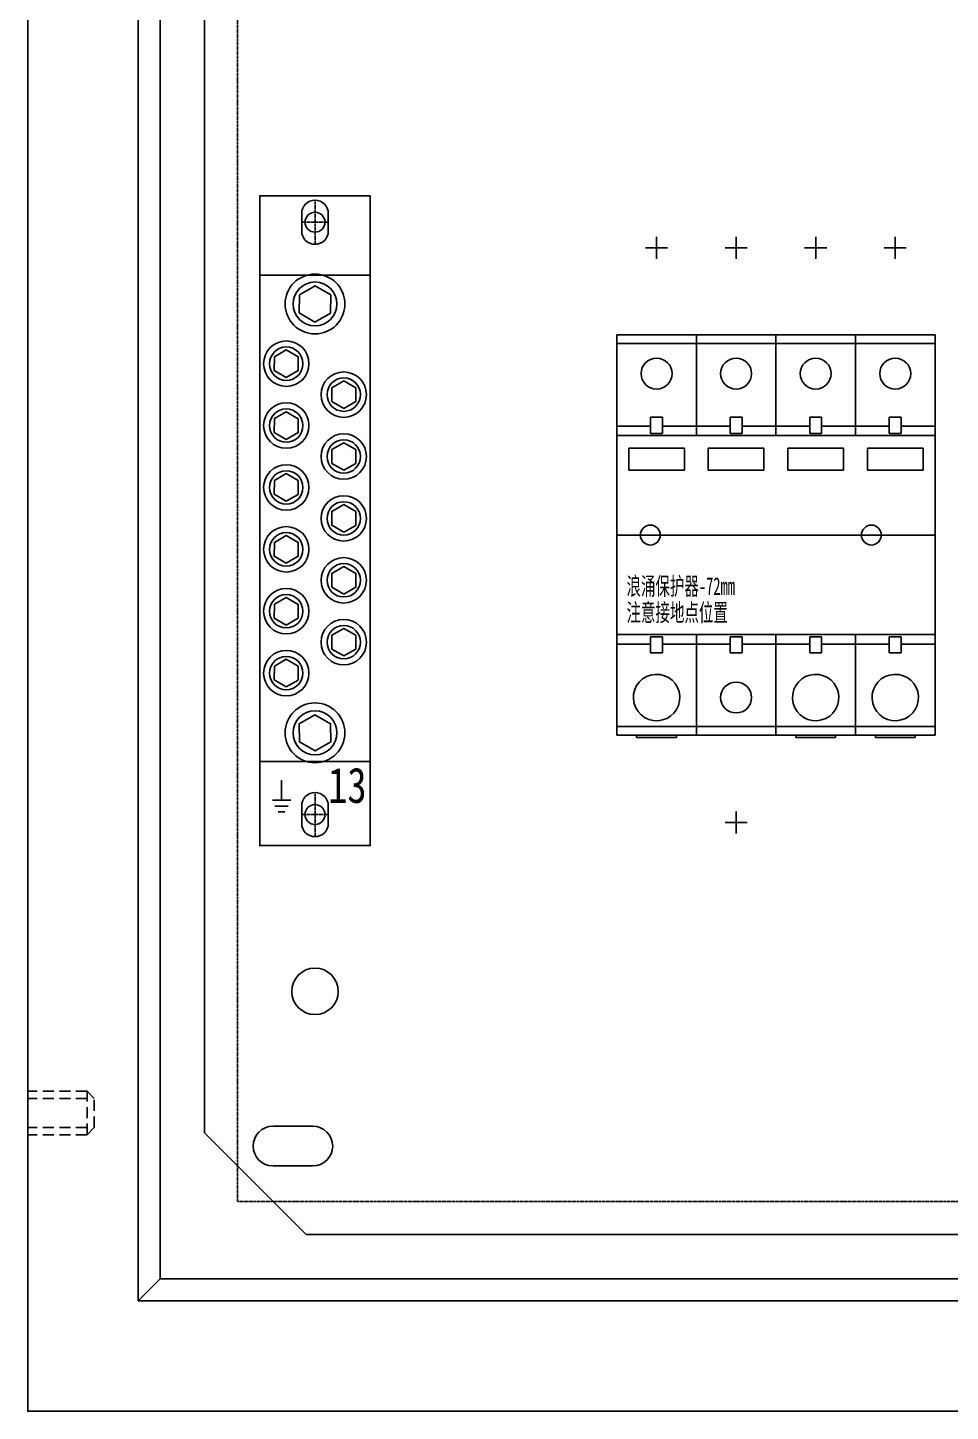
# Model space of a CAD drawing. Extents: x 1440227 to 1440827, y 413571 to 414771.
# Drawn here: x 1440226.7 to 1440435.4, y 413570.9 to 413883.9 of the extents above; entities that cross this region are included whole.
import ezdxf

# ---------------------------------------------------------------- set-up
doc = ezdxf.new("R2010")
doc.units = 0
doc.header["$MEASUREMENT"] = 0
for name, pattern in [('DASH', [0.35, 0.25, -0.1]), ('HIDDEN', [0.375, 0.25, -0.125]), ('LYJS-XX', [0.35, 0.25, -0.1])]:
    doc.linetypes.add(name, pattern=pattern)
for name, color, linetype in [('LY-JS-BJ', 7, 'Continuous'), ('LY-JS-YQJ', 7, 'Continuous'), ('布置图', 20, 'Continuous')]:
    doc.layers.add(name, color=color, linetype=linetype)
doc.styles.add('-宋体', font='', dxfattribs={"width": 0.65})
doc.styles.add('LY-SJ-元器件', font='', dxfattribs={"width": 0.6, "height": 4})
doc.styles.get('-宋体').set_extended_font_data('NSimSun')
doc.styles.get('LY-SJ-元器件').set_extended_font_data('SimSun')

# ---------------------------------------------------------------- blocks, each defined once
blk = doc.blocks.new('A$C7F2E4CF4')
at = {"layer": 'LY-JS-YQJ', "color": 1, "linetype": 'DASH'}
for p, q in [((0, 5), (0, -5)), ((-3, 0), (3, 0))]:
    blk.add_line(p, q, dxfattribs=at)
at = {"layer": 'LY-JS-YQJ', "color": 0, "linetype": 'ByBlock'}
blk.add_lwpolyline([(0, 5), (0, 5, -0.414214), (3, 2), (3, -2, -0.414214), (0, -5), (0, -5, -0.414214), (-3, -2), (-3, 2, -0.414214)], format="xyb", close=True, dxfattribs=at)
blk = doc.blocks.new('13位地排2021')
for p, q in [((12.5, 147), (12.5, 147)), ((12.5, 147), (16.12, 147)), ((12.5, 0), (12.5, 0))]:
    blk.add_line(p, q)
at = {"layer": 'LY-JS-YQJ', "color": 1, "linetype": 'ByBlock'}
for p, q in [((4.95, 14.76), (4.95, 10.28)), ((2.87, 10.28), (7.03, 10.28)), ((3.41, 8.93), (6.43, 8.93)), ((4.14, 7.58), (5.65, 7.58))]:
    blk.add_line(p, q, dxfattribs=at)
at = {"layer": 'LY-JS-YQJ', "color": 2, "linetype": 'ByBlock'}
blk.add_lwpolyline([(25, 147), (25, 0), (0, 0), (0, 147)], close=True, dxfattribs=at)
for points in [[(0, 129), (25, 129)], [(25, 19), (0, 19)]]:
    blk.add_lwpolyline(points, dxfattribs=at)
at = {"layer": 'LY-JS-YQJ', "color": 3}
for points in [[(12.49, 118.41), (8.94, 120.47), (8.96, 124.57), (12.51, 126.6), (16.06, 124.54), (16.04, 120.44)], [(5.99, 105.88), (3.29, 107.45), (3.3, 110.57), (6.01, 112.12), (8.71, 110.55), (8.7, 107.43)], [(18.99, 98.88), (16.29, 100.45), (16.3, 103.57), (19.01, 105.12), (21.71, 103.55), (21.7, 100.43)], [(5.99, 91.88), (3.29, 93.45), (3.3, 96.57), (6.01, 98.12), (8.71, 96.55), (8.7, 93.43)], [(18.99, 84.88), (16.29, 86.45), (16.3, 89.57), (19.01, 91.12), (21.71, 89.55), (21.7, 86.43)], [(5.99, 77.88), (3.29, 79.45), (3.3, 82.57), (6.01, 84.12), (8.71, 82.55), (8.7, 79.43)], [(18.99, 70.88), (16.29, 72.45), (16.3, 75.57), (19.01, 77.12), (21.71, 75.55), (21.7, 72.43)], [(5.99, 63.88), (3.29, 65.45), (3.3, 68.57), (6.01, 70.12), (8.71, 68.55), (8.7, 65.43)], [(18.99, 56.88), (16.29, 58.45), (16.3, 61.57), (19.01, 63.12), (21.71, 61.55), (21.7, 58.43)], [(5.99, 49.88), (3.29, 51.45), (3.3, 54.57), (6.01, 56.12), (8.71, 54.55), (8.7, 51.43)], [(18.99, 42.88), (16.29, 44.45), (16.3, 47.57), (19.01, 49.12), (21.71, 47.55), (21.7, 44.43)], [(5.99, 35.88), (3.29, 37.45), (3.3, 40.57), (6.01, 42.12), (8.71, 40.55), (8.7, 37.43)], [(12.49, 29.59), (8.94, 27.53), (8.96, 23.43), (12.51, 21.4), (16.06, 23.46), (16.04, 27.56)]]:
    blk.add_lwpolyline(points, close=True, dxfattribs=at)
for centre, radius in [((12.5, 122.51), 6.76), ((12.5, 122.51), 4.97), ((6, 109), 5.14), ((6, 109), 3.78), ((19, 102), 5.14), ((19, 102), 3.78), ((6, 95), 5.14), ((6, 95), 3.78), ((19, 88), 5.14), ((19, 88), 3.78), ((6, 81), 5.14), ((6, 81), 3.78), ((19, 74), 5.14), ((19, 74), 3.78), ((6, 67), 5.14), ((6, 67), 3.78), ((19, 60), 5.14), ((19, 60), 3.78), ((6, 53), 5.14), ((6, 53), 3.78), ((19, 46), 5.14), ((19, 46), 3.78), ((6, 39), 5.14), ((6, 39), 3.78), ((12.5, 25.49), 6.76), ((12.5, 25.49), 4.97)]:
    blk.add_circle(centre, radius, dxfattribs=at)
at = {"layer": 'LY-JS-YQJ', "color": 0}
for p in [(12.5, 141), (12.5, 7)]:
    blk.add_blockref('A$C7F2E4CF4', p, dxfattribs=at)
at = {"layer": 'LY-JS-YQJ', "color": 4, "style": '-宋体', "width": 0.8}
blk.add_text('13', height=8, dxfattribs=at).set_placement((15.47, 9.63))
blk = doc.blocks.new('浪涌保护器 72mm-2022.1')
at = {"color": 1, "linetype": 'ByBlock'}
for p, q in [((9, 67.5), (9, 62.5)), ((27, 67.5), (27, 62.5)), ((45, 67.5), (45, 62.5)), ((63, 67.5), (63, 62.5)), ((6.5, 65), (11.5, 65)), ((24.5, 65), (29.5, 65)), ((42.5, 65), (47.5, 65)), ((60.5, 65), (65.5, 65)), ((0, 0), (72, 0)), ((27, -62.5), (27, -67.5)), ((24.5, -65), (29.5, -65))]:
    blk.add_line(p, q, dxfattribs=at)
at = {"color": 0, "linetype": 'Continuous', "lineweight": 25}
for p, q in [((0, 43.3), (0, 45.3)), ((0, 45.3), (18, 45.3)), ((18, 45.3), (18, 22.5)), ((18, 45.3), (36, 45.3)), ((36, 45.3), (54, 45.3)), ((36, 45.3), (36, 22.5)), ((54, 45.3), (72, 45.3)), ((54, 45.3), (54, 22.5)), ((72, 45.3), (72, 43.3)), ((0, 43.3), (0, 22.5)), ((18, 43.3), (0, 43.3)), ((36, 43.3), (18, 43.3)), ((54, 43.3), (36, 43.3)), ((72, 43.3), (54, 43.3)), ((72, 43.3), (72, 22.5)), ((7.65, 23), (7.65, 26.65)), ((7.65, 26.65), (10.35, 26.65)), ((10.35, 26.65), (10.35, 23)), ((25.65, 26.65), (28.35, 26.65)), ((25.65, 23), (25.65, 26.65)), ((28.35, 26.65), (28.35, 23)), ((43.65, 23), (43.65, 26.65)), ((43.65, 26.65), (46.35, 26.65)), ((46.35, 26.65), (46.35, 23)), ((61.65, 23), (61.65, 26.65)), ((61.65, 26.65), (64.35, 26.65)), ((64.35, 26.65), (64.35, 23)), ((7.65, 24.65), (0, 24.65)), ((18, 24.65), (10.35, 24.65)), ((25.65, 24.65), (18, 24.65)), ((36, 24.65), (28.35, 24.65)), ((43.65, 24.65), (36, 24.65)), ((54, 24.65), (46.35, 24.65)), ((61.65, 24.65), (54, 24.65)), ((72, 24.65), (64.35, 24.65)), ((15.3, 19.65), (2.7, 19.65)), ((2.7, 19.65), (2.7, 14.65)), ((15.3, 19.65), (15.3, 14.65)), ((33.3, 19.65), (20.7, 19.65)), ((20.7, 19.65), (20.7, 14.65)), ((33.3, 19.65), (33.3, 14.65)), ((51.3, 19.65), (38.7, 19.65)), ((38.7, 19.65), (38.7, 14.65)), ((51.3, 19.65), (51.3, 14.65)), ((69.3, 19.65), (56.7, 19.65)), ((56.7, 19.65), (56.7, 14.65)), ((69.3, 19.65), (69.3, 14.65)), ((15.3, 14.65), (2.7, 14.65)), ((33.3, 14.65), (20.7, 14.65)), ((51.3, 14.65), (38.7, 14.65)), ((69.3, 14.65), (56.7, 14.65)), ((0, -22.5), (0, -43.3)), ((0, -24.65), (7.65, -24.65)), ((7.65, -26.65), (7.65, -23)), ((10.35, -23), (10.35, -26.65)), ((10.35, -24.65), (18, -24.65)), ((18, -22.5), (18, -45.3)), ((18, -24.65), (25.65, -24.65)), ((25.65, -26.65), (25.65, -23)), ((28.35, -23), (28.35, -26.65)), ((28.35, -24.65), (36, -24.65)), ((36, -22.5), (36, -45.3)), ((36, -24.65), (43.65, -24.65)), ((43.65, -26.65), (43.65, -23)), ((46.35, -23), (46.35, -26.65)), ((46.35, -24.65), (54, -24.65)), ((54, -22.5), (54, -45.3)), ((54, -24.65), (61.65, -24.65)), ((61.65, -26.65), (61.65, -23)), ((64.35, -23), (64.35, -26.65)), ((64.35, -24.65), (72, -24.65)), ((72, -22.5), (72, -43.3)), ((10.35, -26.65), (7.65, -26.65)), ((28.35, -26.65), (25.65, -26.65)), ((46.35, -26.65), (43.65, -26.65)), ((64.35, -26.65), (61.65, -26.65)), ((0, -43.3), (0, -45.3)), ((18, -43.3), (0, -43.3)), ((36, -43.3), (18, -43.3)), ((54, -43.3), (36, -43.3)), ((72, -43.3), (54, -43.3)), ((72, -45.3), (72, -43.3)), ((18, -45.3), (0, -45.3)), ((4.5, -45.3), (4.5, -45.8)), ((4.5, -45.8), (13.5, -45.8)), ((13.5, -45.8), (13.5, -45.3)), ((36, -45.3), (18, -45.3)), ((54, -45.3), (36, -45.3)), ((40.5, -45.3), (40.5, -45.8)), ((40.5, -45.8), (49.5, -45.8)), ((49.5, -45.8), (49.5, -45.3)), ((72, -45.3), (54, -45.3)), ((58.5, -45.3), (58.5, -45.8)), ((58.5, -45.8), (67.5, -45.8)), ((67.5, -45.8), (67.5, -45.3))]:
    blk.add_line(p, q, dxfattribs=at)
at = {"color": 0}
for p, q in [((7.65, 23), (10.35, 23)), ((25.65, 23), (28.35, 23)), ((43.65, 23), (46.35, 23)), ((61.65, 23), (64.35, 23)), ((7.65, -23), (10.35, -23)), ((25.65, -23), (28.35, -23)), ((43.65, -23), (46.35, -23)), ((61.65, -23), (64.35, -23))]:
    blk.add_line(p, q, dxfattribs=at)
at = {"color": 0, "linetype": 'ByBlock'}
blk.add_lwpolyline([(0, 22.5), (72, 22.5), (72, -22.5), (0, -22.5)], close=True, dxfattribs=at)
at = {"color": 0, "linetype": 'Continuous', "lineweight": 25}
for centre, radius, start, end in [((9, 36.52), 3.5, 0, 180), ((27, 36.52), 3.5, 0, 180), ((45, 36.52), 3.5, 0, 180), ((63, 36.52), 3.5, 0, 180), ((9, 36.52), 3.5, 180, 0), ((27, 36.52), 3.5, 180, 0), ((45, 36.52), 3.5, 180, 0), ((63, 36.52), 3.5, 180, 0), ((9, -36.75), 5.25, 93.0713, 273.0713), ((9, -36.75), 5.25, 273.0713, 93.0713), ((27, -36.75), 3.5, 0, 180), ((45, -36.75), 5.25, 93.0713, 273.0713), ((45, -36.75), 5.25, 273.0713, 93.0713), ((63, -36.75), 5.25, 93.0713, 273.0713), ((63, -36.75), 5.25, 273.0713, 93.0713), ((27, -36.75), 3.5, 180, 0)]:
    blk.add_arc(centre, radius, start, end, dxfattribs=at)
at = {"color": 4, "linetype": 'ByBlock', "style": 'LY-SJ-元器件', "width": 0.6}
for s, p in [('浪涌保护器-72mm', (2.21, -13.55)), ('注意接地点位置', (2.21, -19.51))]:
    blk.add_text(s, height=4, dxfattribs=at).set_placement(p)
blk = doc.blocks.new('600-1200-明-底板')
at = {"layer": 'LY-JS-BJ', "color": 1}
blk.add_lwpolyline([(-237, 560), (237, 560), (260, 537), (260, -537), (237, -560), (-237, -560), (-260, -537), (-260, 537)], close=True, dxfattribs=at)
blk.add_lwpolyline([(-244.5, -544.5), (-235.5, -544.5, 1), (-235.5, -535.5), (-244.5, -535.5, 1)], format="xyb", close=True, dxfattribs=at)
blk.add_circle((-235, -505), 5.25, dxfattribs=at)
blk = doc.blocks.new('壳体接地点')
at = {"layer": 'LY-JS-BJ', "color": 0, "linetype": 'HIDDEN', "lineweight": -3, "ltscale": 10}
for p, q in [((13.43, 4.92), (0, 4.92)), ((13.43, 3.3), (0, 3.3)), ((13.43, -4.92), (13.43, 4.92)), ((15.06, 3.3), (13.43, 4.92)), ((15.06, -3.3), (15.06, 3.3)), ((13.43, -3.3), (0, -3.3)), ((13.43, -4.92), (0, -4.92)), ((15.06, -3.3), (13.43, -4.92))]:
    blk.add_line(p, q, dxfattribs=at)
at = {"layer": 'LY-JS-BJ', "color": 7, "linetype": 'HIDDEN', "lineweight": -3, "ltscale": 10}
blk.add_line((0, 4.92), (0, -4.92), dxfattribs=at)

msp = doc.modelspace()

# ---------------------------------------------------------------- linework, layer by layer
at = {"color": 6}
for centre in [(1440291.7, 413839.91), (1440367.57, 413769.14), (1440417.57, 413769.14), (1440291.7, 413705.91)]:
    msp.add_circle(centre, 2.25, dxfattribs=at)
at = {"layer": 'LY-JS-BJ', "color": 6, "ltscale": 50}
msp.add_line((1440251.7, 413595.91), (1440256.7, 413600.91), dxfattribs=at)
for points in [[(1440251.7, 414745.91), (1440801.7, 414745.91), (1440801.7, 413595.91), (1440251.7, 413595.91)], [(1440256.7, 414740.91), (1440796.7, 414740.91), (1440796.7, 413600.91), (1440256.7, 413600.91)]]:
    msp.add_lwpolyline(points, close=True, dxfattribs=at)
at = {"layer": 'LY-JS-BJ', "color": 6, "linetype": 'LYJS-XX', "lineweight": -3}
msp.add_lwpolyline([(1440274.2, 414723.41), (1440779.2, 414723.41), (1440779.2, 413618.41), (1440274.2, 413618.41)], close=True, dxfattribs=at)
at = {"layer": '布置图', "ltscale": 50}
msp.add_lwpolyline([(1440226.7, 414770.91), (1440826.7, 414770.91), (1440826.7, 413570.91), (1440226.7, 413570.91)], close=True, dxfattribs=at)

# ---------------------------------------------------------------- block references
at = {"color": 6}
for name, p in [('13位地排2021', (1440279.2, 413698.91)), ('浪涌保护器 72mm-2022.1', (1440359.97, 413769.14))]:
    msp.add_blockref(name, p, dxfattribs=at)
at = {"layer": 'LY-JS-BJ', "color": 6, "ltscale": 50}
msp.add_blockref('600-1200-明-底板', (1440526.7, 414170.91), dxfattribs=at)
at = {"layer": 'LY-JS-BJ', "color": 6, "lineweight": -3}
msp.add_blockref('壳体接地点', (1440226.7, 413638.41), dxfattribs=at)

doc.saveas('drawing.dxf')
